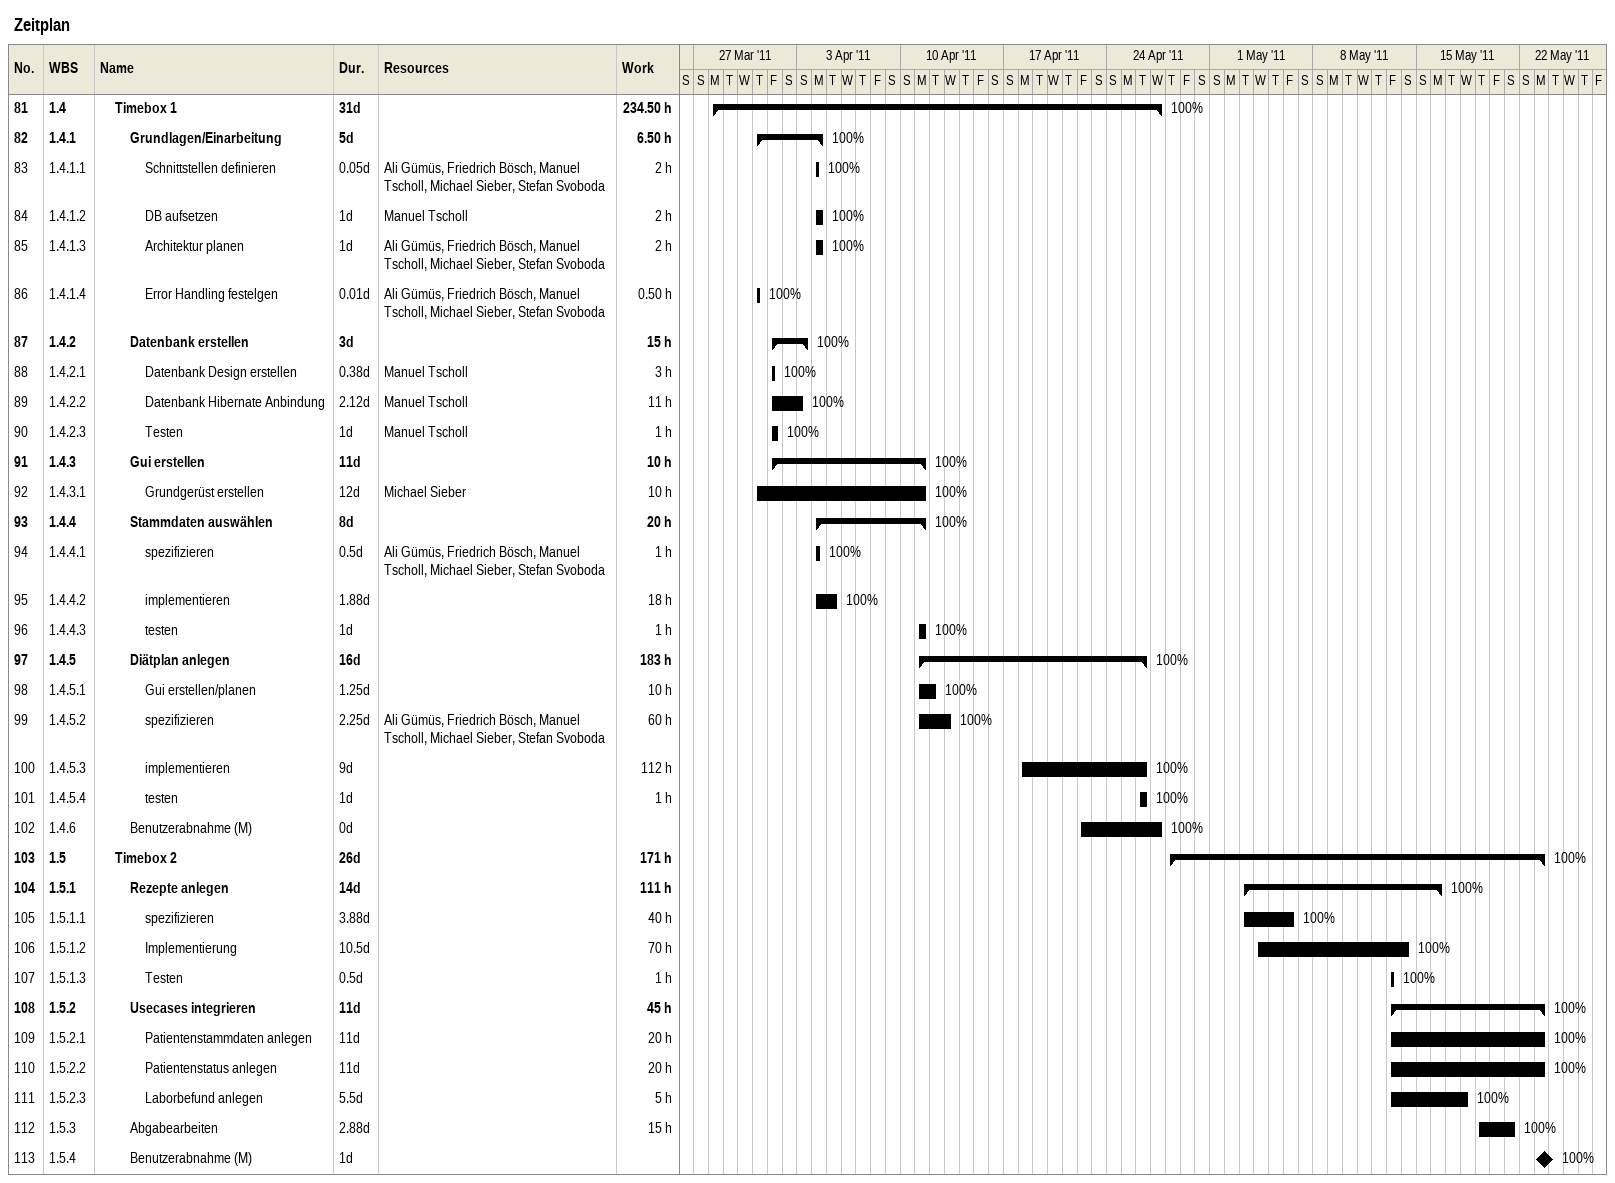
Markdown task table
Zeitplan

| ID | WBS | Task | Duration | Start | Finish | Resources | % complete | Work (h) |
|---|---|---|---|---|---|---|---|---|
| 81 | 1.4 | **Timebox 1** | 31d | 2011-03-28 | 2011-04-27 |  | 100 | 234.50 |
| 82 | 1.4.1 | **Grundlagen/Einarbeitung** | 5d | 2011-03-31 | 2011-04-04 |  | 100 | 6.50 |
| 83 | 1.4.1.1 | Schnittstellen definieren | 0.05d | 2011-04-04 | 2011-04-04 | Ali Gümüs, Friedrich Bösch, Manuel Tscholl, Michael Sieber, Stefan Svoboda | 100 | 2 |
| 84 | 1.4.1.2 | DB aufsetzen | 1d | 2011-04-04 | 2011-04-04 | Manuel Tscholl | 100 | 2 |
| 85 | 1.4.1.3 | Architektur planen | 1d | 2011-04-04 | 2011-04-04 | Ali Gümüs, Friedrich Bösch, Manuel Tscholl, Michael Sieber, Stefan Svoboda | 100 | 2 |
| 86 | 1.4.1.4 | Error Handling festelgen | 0.01d | 2011-03-31 | 2011-03-31 | Ali Gümüs, Friedrich Bösch, Manuel Tscholl, Michael Sieber, Stefan Svoboda | 100 | 0.50 |
| 87 | 1.4.2 | **Datenbank erstellen** | 3d | 2011-04-01 | 2011-04-03 |  | 100 | 15 |
| 88 | 1.4.2.1 | Datenbank Design erstellen | 0.38d | 2011-04-01 | 2011-04-01 | Manuel Tscholl | 100 | 3 |
| 89 | 1.4.2.2 | Datenbank Hibernate Anbindung | 2.12d | 2011-04-01 | 2011-04-03 | Manuel Tscholl | 100 | 11 |
| 90 | 1.4.2.3 | Testen | 1d | 2011-04-01 | 2011-04-01 | Manuel Tscholl | 100 | 1 |
| 91 | 1.4.3 | **Gui erstellen** | 11d | 2011-04-01 | 2011-04-11 |  | 100 | 10 |
| 92 | 1.4.3.1 | Grundgerüst erstellen | 12d | 2011-03-31 | 2011-04-11 | Michael Sieber | 100 | 10 |
| 93 | 1.4.4 | **Stammdaten auswählen** | 8d | 2011-04-04 | 2011-04-11 |  | 100 | 20 |
| 94 | 1.4.4.1 | spezifizieren | 0.5d | 2011-04-04 | 2011-04-04 | Ali Gümüs, Friedrich Bösch, Manuel Tscholl, Michael Sieber, Stefan Svoboda | 100 | 1 |
| 95 | 1.4.4.2 | implementieren | 1.88d | 2011-04-04 | 2011-04-05 |  | 100 | 18 |
| 96 | 1.4.4.3 | testen | 1d | 2011-04-11 | 2011-04-11 |  | 100 | 1 |
| 97 | 1.4.5 | **Diätplan anlegen** | 16d | 2011-04-11 | 2011-04-26 |  | 100 | 183 |
| 98 | 1.4.5.1 | Gui erstellen/planen | 1.25d | 2011-04-11 | 2011-04-12 |  | 100 | 10 |
| 99 | 1.4.5.2 | spezifizieren | 2.25d | 2011-04-11 | 2011-04-13 | Ali Gümüs, Friedrich Bösch, Manuel Tscholl, Michael Sieber, Stefan Svoboda | 100 | 60 |
| 100 | 1.4.5.3 | implementieren | 9d | 2011-04-18 | 2011-04-26 |  | 100 | 112 |
| 101 | 1.4.5.4 | testen | 1d | 2011-04-26 | 2011-04-26 |  | 100 | 1 |
| 102 | 1.4.6 | Benutzerabnahme (M) | 0d | 2011-04-22 | 2011-04-27 |  | 100 |  |
| 103 | 1.5 | **Timebox 2** | 26d | 2011-04-28 | 2011-05-23 |  | 100 | 171 |
| 104 | 1.5.1 | **Rezepte anlegen** | 14d | 2011-05-03 | 2011-05-16 |  | 100 | 111 |
| 105 | 1.5.1.1 | spezifizieren | 3.88d | 2011-05-03 | 2011-05-06 |  | 100 | 40 |
| 106 | 1.5.1.2 | Implementierung | 10.5d | 2011-05-04 | 2011-05-14 |  | 100 | 70 |
| 107 | 1.5.1.3 | Testen | 0.5d | 2011-05-13 | 2011-05-13 |  | 100 | 1 |
| 108 | 1.5.2 | **Usecases integrieren** | 11d | 2011-05-13 | 2011-05-23 |  | 100 | 45 |
| 109 | 1.5.2.1 | Patientenstammdaten anlegen | 11d | 2011-05-13 | 2011-05-23 |  | 100 | 20 |
| 110 | 1.5.2.2 | Patientenstatus anlegen | 11d | 2011-05-13 | 2011-05-23 |  | 100 | 20 |
| 111 | 1.5.2.3 | Laborbefund anlegen | 5.5d | 2011-05-13 | 2011-05-18 |  | 100 | 5 |
| 112 | 1.5.3 | Abgabearbeiten | 2.88d | 2011-05-19 | 2011-05-21 |  | 100 | 15 |
| 113 | 1.5.4 | Benutzerabnahme (M) | 1d | 2011-05-23 | 2011-05-23 |  | 100 |  |
